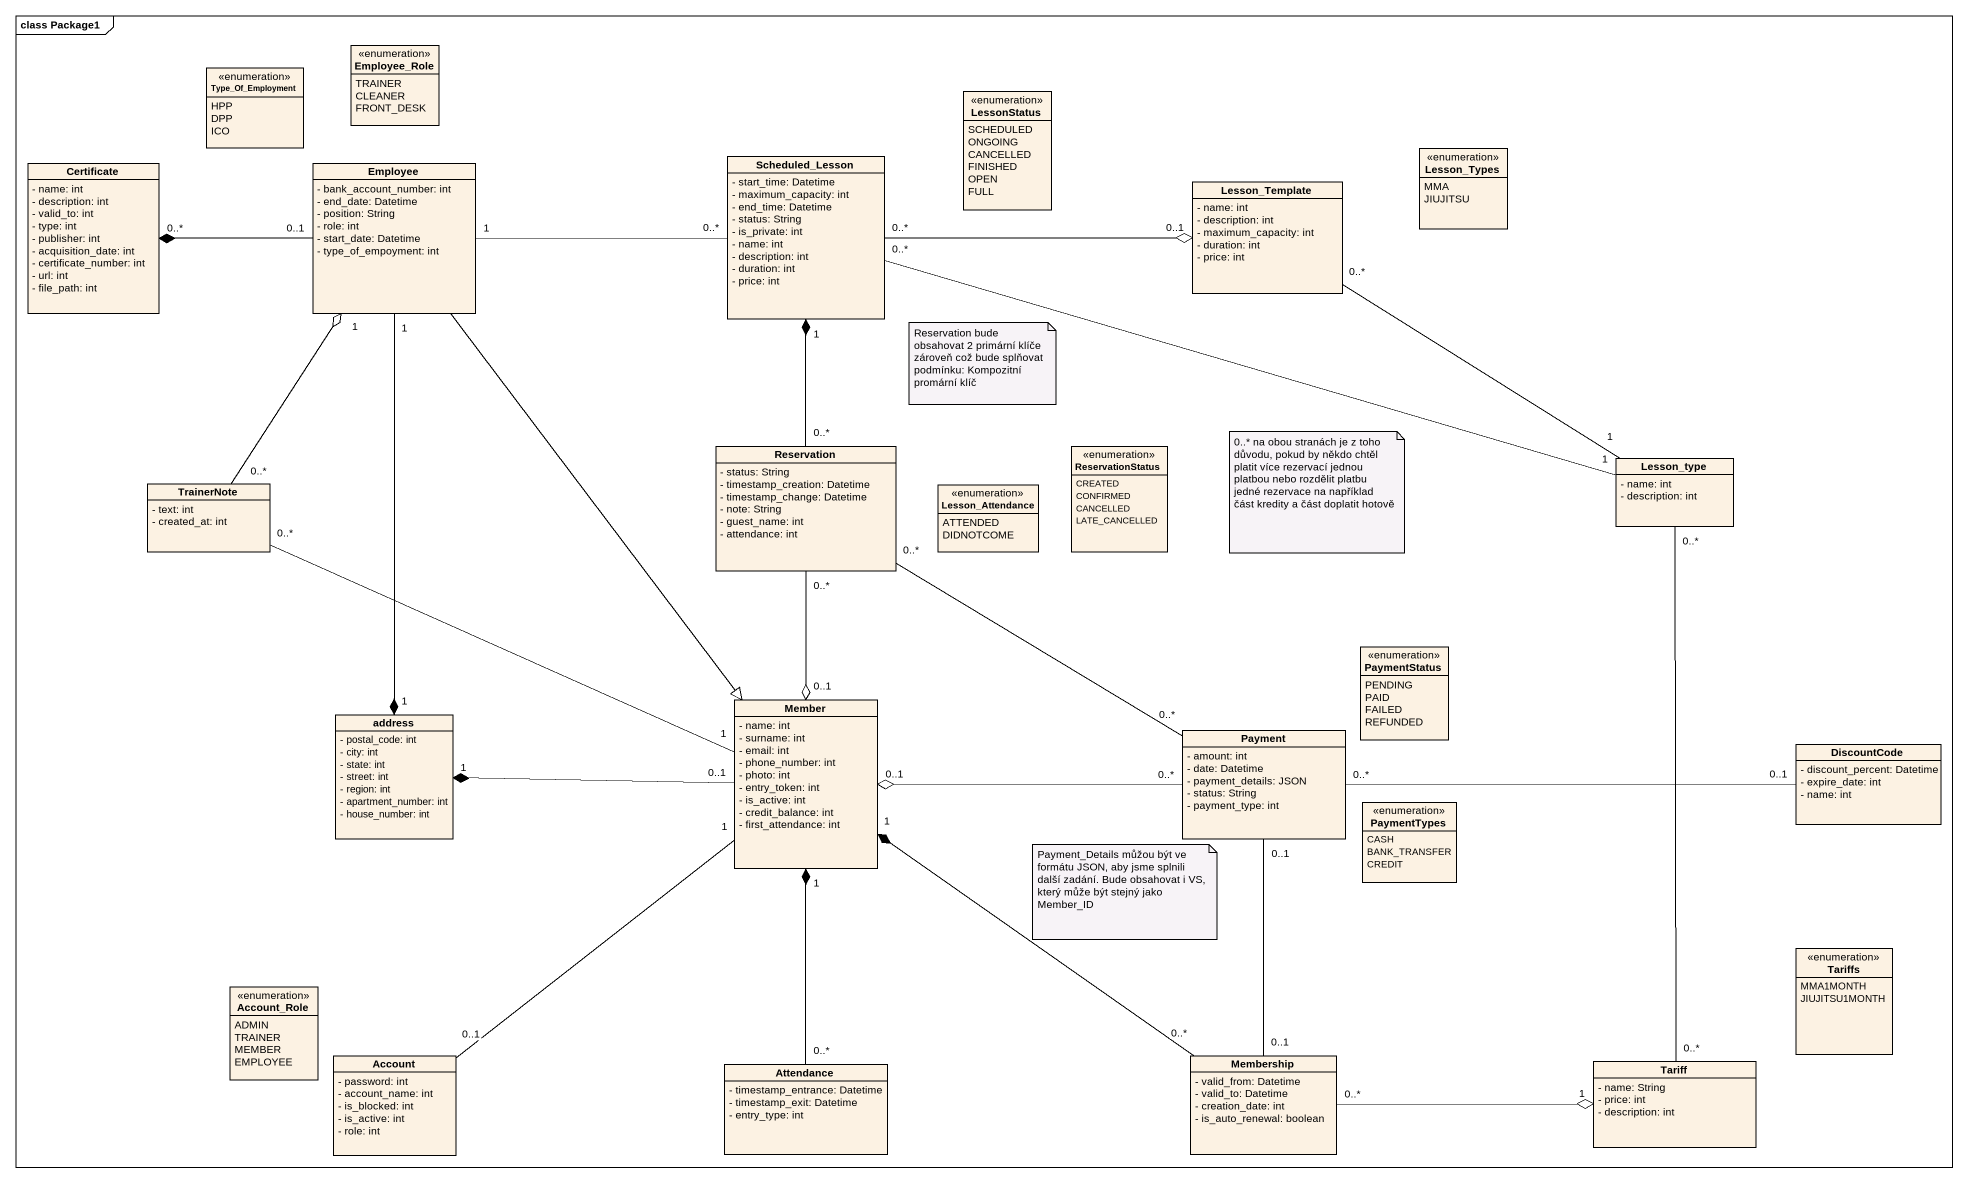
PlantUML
@startuml
mainframe class Package1
hide circle
hide empty members
skinparam classAttributeIconSize 0
enum Type_Of_Employment {
  HPP
  DPP
  ICO
}
enum Employee_Role {
  TRAINER
  CLEANER
  FRONT_DESK
}
enum LessonStatus {
  SCHEDULED
  ONGOING
  CANCELLED
  FINISHED
  OPEN
  FULL
}
class Scheduled_Lesson {
  - start_time: Datetime
  - maximum_capacity: int
  - end_time: Datetime
  - status: String
  - is_private: int
  - name: int
  - description: int
  - duration: int
  - price: int
}
enum Lesson_Types {
  MMA
  JIUJITSU
}
class Certificate {
  - name: int
  - description: int
  - valid_to: int
  - type: int
  - publisher: int
  - acquisition_date: int
  - certificate_number: int
  - url: int
  - file_path: int
}
class Employee {
  - bank_account_number: int
  - end_date: Datetime
  - position: String
  - role: int
  - start_date: Datetime
  - type_of_empoyment: int
}
class Lesson_Template {
  - name: int
  - description: int
  - maximum_capacity: int
  - duration: int
  - price: int
}
class Reservation {
  - status: String
  - timestamp_creation: Datetime
  - timestamp_change: Datetime
  - note: String
  - guest_name: int
  - attendance: int
}
enum ReservationStatus {
  CREATED
  CONFIRMED
  CANCELLED
  LATE_CANCELLED
}
class Lesson_type {
  - name: int
  - description: int
}
class TrainerNote {
  - text: int
  - created_at: int
}
enum Lesson_Attendance {
  ATTENDED
  DIDNOTCOME
}
enum PaymentStatus {
  PENDING
  PAID
  FAILED
  REFUNDED
}
class address {
  - postal_code: int
  - city: int
  - state: int
  - street: int
  - region: int
  - apartment_number: int
  - house_number: int
}
class Member {
  - name: int
  - surname: int
  - email: int
  - phone_number: int
  - photo: int
  - entry_token: int
  - is_active: int
  - credit_balance: int
  - first_attendance: int
}
class Payment {
  - amount: int
  - date: Datetime
  - payment_details: JSON
  - status: String
  - payment_type: int
}
class DiscountCode {
  - discount_percent: Datetime
  - expire_date: int
  - name: int
}
enum PaymentTypes {
  CASH
  BANK_TRANSFER
  CREDIT
}
enum Tariffs {
  MMA1MONTH
  JIUJITSU1MONTH
}
enum Account_Role {
  ADMIN
  TRAINER
  MEMBER
  EMPLOYEE
}
class Account {
  - password: int
  - account_name: int
  - is_blocked: int
  - is_active: int
  - role: int
}
class Attendance {
  - timestamp_entrance: Datetime
  - timestamp_exit: Datetime
  - entry_type: int
}
class Membership {
  - valid_from: Datetime
  - valid_to: Datetime
  - creation_date: int
  - is_auto_renewal: boolean
}
class Tariff {
  - name: String
  - price: int
  - description: int
}
Scheduled_Lesson "0..*" -right-o "0..1" Lesson_Template
Employee "1" -right- "0..*" Scheduled_Lesson
Employee "0..1" -left-* "0..*" Certificate
Employee "1" --* "1" address
Employee --|> Member
Reservation "0..*" -up-* "1" Scheduled_Lesson
Reservation "0..*" --o "0..1" Member
Reservation "0..*" -- "0..*" Payment
Lesson_type "1" -left- "0..*" Scheduled_Lesson
Lesson_type "1" -up- "0..*" Lesson_Template
Lesson_type "0..*" -- "0..*" Tariff
TrainerNote "0..*" -up-o "1" Employee
Member "1" -left- "0..*" TrainerNote
Member "0..1" -left-* "1" address
Payment "0..*" -left-o "0..1" Member
Payment "0..*" -right- "0..1" DiscountCode
Account "0..1" -up- "1" Member
Attendance "0..*" -up-* "1" Member
Membership "0..*" -up-* "1" Member
Membership "0..1" -up- "0..1" Payment
Membership "0..*" -right-o "1" Tariff
note as N1
  Reservation bude obsahovat 2 primární klíče zároveň což bude splňovat podmínku: Kompozitní promární klíč
end note
note as N2
  0..* na obou stranách je z toho důvodu, pokud by někdo chtěl platit více rezervací jednou platbou nebo rozdělit platbu jedné rezervace na například část kredity a část doplatit hotově
end note
note as N3
  Payment_Details můžou být ve formátu JSON, aby jsme splnili další zadání. Bude obsahovat i VS, který může být stejný jako Member_ID
end note
@enduml
